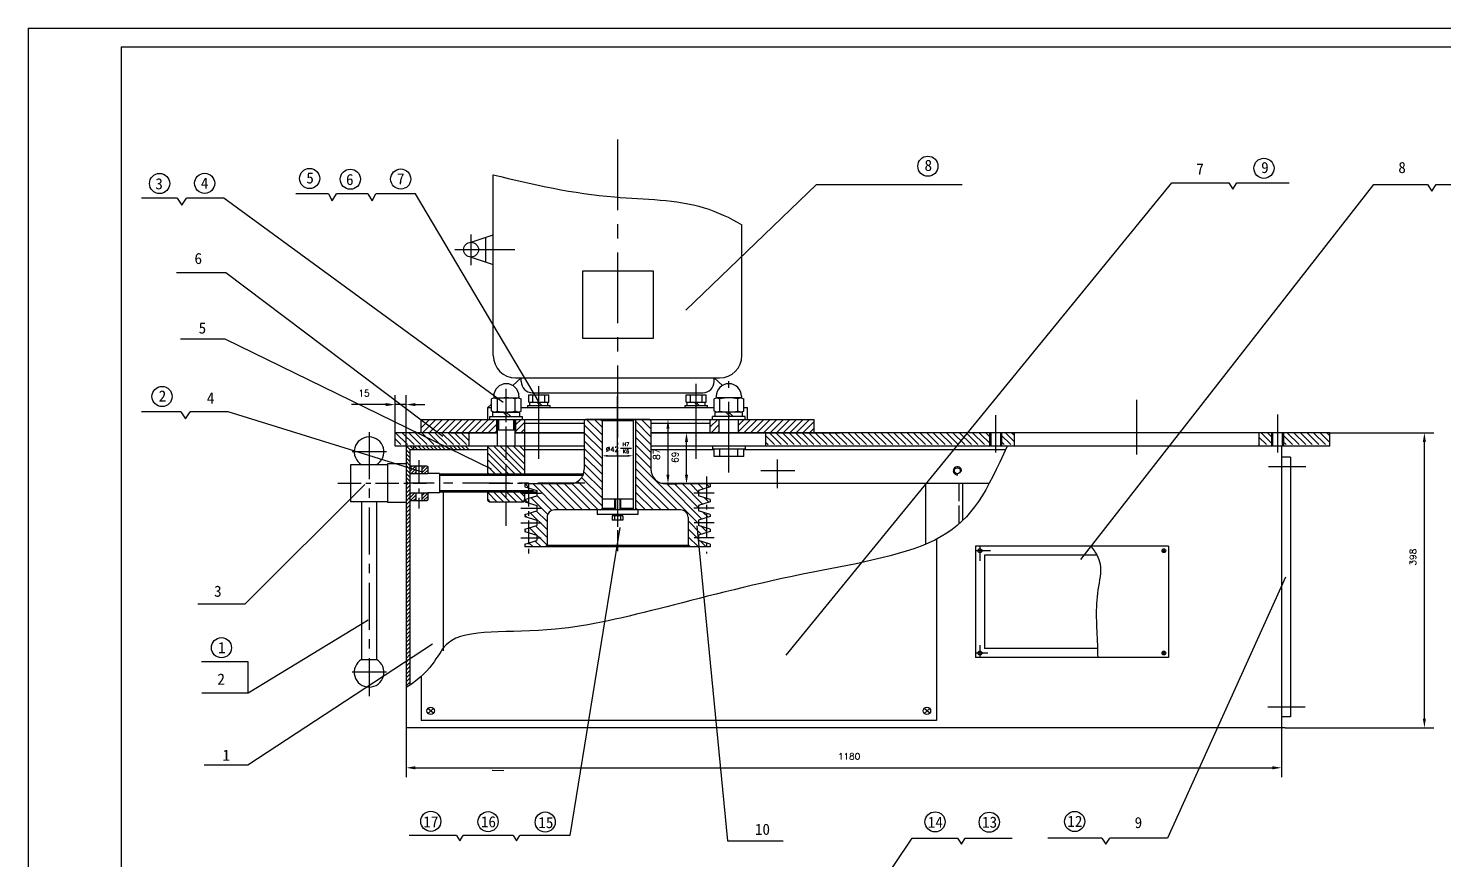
# Model space of a CAD drawing. Extents: x -1681 to 1289, y -1737 to 363.
# Drawn here: x -1681 to 227, y -758 to 363 of the extents above; entities that cross this region are included whole.
import ezdxf

# ---------------------------------------------------------------- set-up
doc = ezdxf.new("R2010")
doc.units = 0
doc.header["$MEASUREMENT"] = 0
doc.linetypes.add('ACAD_ISO02W100', pattern=[15, 12, -3])
doc.linetypes.add('CENTER', pattern=[50.8, 31.75, -6.35, 6.35, -6.35])
doc.layers.get('0').update_dxf_attribs({"linetype": 'CONTINUOUS'})
doc.layers.get('DEFPOINTS').update_dxf_attribs({"linetype": 'CONTINUOUS'})
doc.layers.add('SMPEN_THICK', color=7, linetype='CONTINUOUS')
doc.styles.get("Standard").update_dxf_attribs({"font": 'txt.shx', "height": 8.8})
doc.dimstyles.get("Standard").update_dxf_attribs({"dimscale": 5, "dimtxt": 4.5, "dimasz": 5.5, "dimexe": 4.25, "dimexo": 0.625, "dimgap": 2.2, "dimtad": 1, "dimdec": 4, "dimlfac": -1, "dimdsep": 46, "dimlunit": 6, "dimtxsty": 'Standard', "dimcen": 2.5, "dimclrd": 2, "dimclre": 2, "dimclrt": 2, "dimadec": 0, "dimazin": 0, "dimtfac": 1, "dimtdec": 4, "dimtmove": 0, "dimatfit": 3, "dimfxl": 1, "dimtolj": 1, "dimtzin": 0, "dimarcsym": 0})
pattern_1 = [(135, (0, 2), (-4.419417, -4.419417), [])]

# ---------------------------------------------------------------- blocks, each defined once
blk = doc.blocks.new('*D6')
at = {"color": 2, "lineweight": -2, "transparency": 16777216}
for p, q in [((73.7, -182.4), (213.8, -182.4)), ((201.3, -567.9), (201.3, -194.9)), ((13.7, -580.4), (213.8, -580.4))]:
    blk.add_line(p, q, dxfattribs=at)
at = {"color": 2, "transparency": 16777216}
for points in [[(199.2, -194.9), (203.3, -194.9), (201.3, -182.4)], [(199.2, -567.9), (203.3, -567.9), (201.3, -580.4)]]:
    blk.add_solid(points, dxfattribs=at)
at = {"layer": 'DEFPOINTS', "color": 0, "transparency": 16777216}
for p in [(73.7, -182.4), (201.3, -182.4), (13.7, -580.4)]:
    blk.add_point(p, dxfattribs=at)
at = {"color": 2, "transparency": 16777216, "insert": (185.9, -350.2), "char_height": 8.8, "attachment_point": 5, "rotation": 90}
blk.add_mtext('\\A1;398', dxfattribs=at)
blk = doc.blocks.new('*D8')
at = {"color": 2, "lineweight": -2, "transparency": 16777216}
for p, q in [((-761.3, -182.4), (-805.9, -182.4)), ((-793.4, -238.9), (-793.4, -194.9)), ((-761.3, -251.4), (-805.9, -251.4))]:
    blk.add_line(p, q, dxfattribs=at)
at = {"color": 2, "transparency": 16777216}
for points in [[(-795.5, -194.9), (-791.3, -194.9), (-793.4, -182.4)], [(-795.5, -238.9), (-791.3, -238.9), (-793.4, -251.4)]]:
    blk.add_solid(points, dxfattribs=at)
at = {"layer": 'DEFPOINTS', "color": 0, "transparency": 16777216}
for p in [(-793.4, -182.4), (-761.3, -182.4), (-761.3, -251.4)]:
    blk.add_point(p, dxfattribs=at)
at = {"color": 2, "transparency": 16777216, "insert": (-808.8, -215.4), "char_height": 8.8, "attachment_point": 5, "rotation": 90}
blk.add_mtext('\\A1;69', dxfattribs=at)
blk = doc.blocks.new('*D9')
at = {"color": 2, "lineweight": -2, "transparency": 16777216}
for p, q in [((-843.3, -164.4), (-805.9, -164.4)), ((-818.4, -176.9), (-818.4, -238.9)), ((-820, -251.4), (-805.9, -251.4))]:
    blk.add_line(p, q, dxfattribs=at)
at = {"color": 2, "transparency": 16777216}
for points in [[(-820.5, -176.9), (-816.4, -176.9), (-818.4, -164.4)], [(-820.5, -238.9), (-816.4, -238.9), (-818.4, -251.4)]]:
    blk.add_solid(points, dxfattribs=at)
at = {"layer": 'DEFPOINTS', "color": 0, "transparency": 16777216}
for p in [(-843.3, -164.4), (-820, -251.4), (-818.4, -251.4)]:
    blk.add_point(p, dxfattribs=at)
at = {"color": 2, "transparency": 16777216, "insert": (-833.8, -211.4), "char_height": 8.8, "attachment_point": 5, "rotation": 90}
blk.add_mtext('\\A1;87', dxfattribs=at)
blk = doc.blocks.new('*D10')
at = {"color": 2, "lineweight": -2, "transparency": 16777216}
for p, q in [((-1186.3, -200.4), (-1186.3, -131.9)), ((-1171.3, -200.4), (-1171.3, -131.9)), ((-1198.8, -144.4), (-1245.1, -144.4)), ((-1171.3, -144.4), (-1186.3, -144.4)), ((-1158.8, -144.4), (-1146.3, -144.4))]:
    blk.add_line(p, q, dxfattribs=at)
at = {"color": 2, "transparency": 16777216}
for points in [[(-1198.8, -142.3), (-1198.8, -146.5), (-1186.3, -144.4)], [(-1158.8, -142.3), (-1158.8, -146.5), (-1171.3, -144.4)]]:
    blk.add_solid(points, dxfattribs=at)
at = {"layer": 'DEFPOINTS', "color": 0, "transparency": 16777216}
for p in [(-1171.3, -144.4), (-1186.3, -200.4), (-1171.3, -200.4)]:
    blk.add_point(p, dxfattribs=at)
at = {"color": 2, "transparency": 16777216, "insert": (-1228.2, -129), "char_height": 8.8, "attachment_point": 5}
blk.add_mtext('\\A1;15', dxfattribs=at)
blk = doc.blocks.new('*D11')
at = {"color": 2, "lineweight": -2, "transparency": 16777216}
for p, q in [((-1171.3, -580.4), (-1171.3, -646.7)), ((8.7, -580.4), (8.7, -646.7)), ((-1158.8, -634.2), (-3.8, -634.2))]:
    blk.add_line(p, q, dxfattribs=at)
at = {"color": 2, "transparency": 16777216}
for points in [[(-1158.8, -632.1), (-1158.8, -636.3), (-1171.3, -634.2)], [(-3.8, -632.1), (-3.8, -636.3), (8.7, -634.2)]]:
    blk.add_solid(points, dxfattribs=at)
at = {"layer": 'DEFPOINTS', "color": 0, "transparency": 16777216}
for p in [(-1171.3, -580.4), (8.7, -580.4), (8.7, -634.2)]:
    blk.add_point(p, dxfattribs=at)
at = {"color": 2, "transparency": 16777216, "insert": (-574.2, -618.8), "char_height": 8.8, "attachment_point": 5}
blk.add_mtext('\\A1;1180', dxfattribs=at)

msp = doc.modelspace()

# ---------------------------------------------------------------- hatches: boundary and pattern name
h = msp.add_hatch()
h.set_pattern_fill('ANSI31', color=256, scale=50, style=0)
h.set_pattern_definition([(45, (0, 109.405), (-4.419417, 4.419417), [])])
h.paths.add_polyline_path([(-1128.44931, -182.4455), (-1151.31827, -165.21416), (-1151.31827, -182.4455)], flags=16)
h.paths.add_polyline_path([(-1049.31827, -182.4455), (-1049.31827, -164.4455), (-1151.31827, -164.4455), (-1151.31827, -165.21416), (-1128.44931, -182.4455)])
h.paths.add_polyline_path([(-1011.31827, -164.4455), (-1023.31827, -164.4455), (-1023.31827, -182.4455), (-1011.31827, -182.4455), (-1011.31827, -180.4455)])
h.paths.add_polyline_path([(-749.31827, -164.4455), (-761.31827, -164.4455), (-761.31827, -182.4455), (-749.31827, -182.4455)])
h.paths.add_polyline_path([(-723.31827, -164.4455), (-723.31827, -182.4455), (-621.31827, -182.4455), (-621.31827, -164.4455)])
h = msp.add_hatch()
h.set_pattern_fill('ANSI31', color=256, scale=50, angle=90, style=0)
h.set_pattern_definition(pattern_1)
h.paths.add_polyline_path([(-1153.95958, -182.4455), (-1186.31827, -182.4455), (-1186.31827, -198.4455), (-1120.90986, -198.4455)])
h.paths.add_polyline_path([(-1086.31827, -182.4455), (-1153.95958, -182.4455), (-1120.90986, -198.4455), (-1086.31827, -198.4455)])
h = msp.add_hatch()
h.set_pattern_fill('ANSI31', color=256, scale=50, angle=90, style=0)
h.set_pattern_definition(pattern_1)
h.paths.add_polyline_path([(-415.10673, -182.4455), (-686.31827, -182.4455), (-686.31827, -198.4455), (-428.21683, -198.4455)])
h.paths.add_polyline_path([(-384.31827, -182.4455), (-415.10673, -182.4455), (-428.21683, -198.4455), (-384.31827, -198.4455)])
h.paths.add_polyline_path([(-351.31827, -182.4455), (-368.31827, -182.4455), (-368.31827, -198.4455), (-351.31827, -198.4455)])
h.paths.add_polyline_path([(-368.31827, -182.4455), (-369.81827, -182.4455), (-369.81827, -198.4455), (-368.31827, -198.4455)])
h.paths.add_polyline_path([(-382.81827, -182.4455), (-384.31827, -182.4455), (-384.31827, -198.4455), (-382.81827, -198.4455)])
h = msp.add_hatch()
h.set_pattern_fill('ANSI31', color=256, scale=50, angle=90, style=0)
h.set_pattern_definition(pattern_1)
h.paths.add_polyline_path([(73.68173, -182.4455), (11.68173, -182.4455), (11.68173, -198.4455), (73.68173, -198.4455)])
h.paths.add_polyline_path([(-4.31827, -182.4455), (-21.31827, -182.4455), (-21.31827, -198.4455), (-4.31827, -198.4455)])
h.paths.add_polyline_path([(-2.81827, -182.4455), (-4.31827, -182.4455), (-4.31827, -198.4455), (-2.81827, -198.4455)])
h.paths.add_polyline_path([(11.68173, -182.4455), (10.18173, -182.4455), (10.18173, -198.4455), (11.68173, -198.4455)])
h = msp.add_hatch()
h.set_pattern_fill('ANSI31', color=256, scale=30, angle=90, style=0)
h.set_pattern_definition([(135, (75, 107.4053), (-2.65165, -2.65165), [])])
h.paths.add_polyline_path([(-1171.31827, -226.12035), (-1166.52532, -228.15255), (-1166.31827, -227.9455), (-1166.31827, -205.4455), (-1086.31827, -205.4455), (-1086.31827, -200.4455), (-1171.31827, -200.4455)])
h.paths.add_polyline_path([(-1166.31827, -228.24034), (-1171.31827, -226.12035), (-1171.31827, -250.4455), (-1166.31827, -250.4455)])
h = msp.add_hatch()
h.set_pattern_fill('ANSI31', color=256, scale=50, angle=90, style=0)
h.set_pattern_definition([(135, (0, 107.405), (-4.419417, -4.419417), [])])
h.paths.add_polyline_path([(-1036.31827, -200.4455), (-1061.31827, -200.4455), (-1061.31827, -212.45048), (-1061.31827, -238.4455), (-1036.31827, -238.4455)])
h.paths.add_polyline_path([(-1011.31827, -212.45048), (-1011.31827, -200.4455), (-1036.31827, -200.4455), (-1036.31827, -238.4455), (-1011.31827, -238.4455)])
h.paths.add_polyline_path([(-1011.31827, -262.4455), (-1036.31827, -262.4455), (-1036.31827, -269.14838), (-1036.31827, -275.4455), (-1013.31827, -275.4455), (-1011.31827, -273.4455), (-1011.31827, -271.4455)])
h.paths.add_polyline_path([(-1036.31827, -262.4455), (-1061.31827, -262.4455), (-1061.31827, -273.4455), (-1059.31827, -275.4455), (-1036.31827, -275.4455)])
h = msp.add_hatch()
h.set_pattern_fill('ANSI31', color=256, scale=30, style=0)
h.set_pattern_definition([(45, (75, 107.4053), (-2.65165, 2.65165), [])])
h.paths.add_polyline_path([(-1166.31827, -250.4455), (-1171.31827, -250.4455), (-1171.31827, -500.99866), (-1166.31827, -496.30788)])
edge = h.paths.add_edge_path()
edge.add_line((-1166.31827, -496.30788), (-1171.31827, -500.99866))
edge.add_line((-1171.31827, -500.99866), (-1171.31827, -525.95309))
edge.add_spline(control_points=[(-1171.31827, -525.95309), (-1169.61977, -524.88436), (-1167.95384, -523.8196), (-1166.31827, -522.75946)], knot_values=[1046.492396589, 1046.492396589, 1046.492396589, 1046.492396589, 1052.5677058187, 1052.5677058187, 1052.5677058187, 1052.5677058187], degree=3, periodic=0)
edge.add_line((-1166.31827, -522.75946), (-1166.31827, -496.30788))
at = {"layer": 'SMPEN_THICK'}
h = msp.add_hatch(dxfattribs=at)
h.set_pattern_fill('ANSI31', color=256, scale=60, angle=-90, style=0)
h.set_pattern_definition([(315, (-1372.63, 269.36), (5.3033, 5.3033), [])])
h.paths.add_polyline_path([(-801.31827, -286.4455, -0.4142135624), (-791.31827, -296.4455), (-791.31827, -336.4455), (-766.31827, -336.4455), (-766.31827, -330.91685), (-777.31827, -327.55381), (-777.31827, -320.33719), (-766.31827, -316.97416), (-766.31827, -310.91685), (-777.31827, -307.55381), (-777.31827, -300.33719), (-766.31827, -296.97416), (-766.31827, -290.91685), (-777.31827, -287.55381), (-777.31827, -280.33719), (-766.31827, -276.97416), (-766.31827, -270.91685), (-777.31827, -267.55381), (-777.31827, -260.33719), (-766.31827, -256.97416), (-766.31827, -251.4455), (-821.31827, -251.4455, -0.4142135624), (-841.31827, -231.4455), (-841.31827, -166.4455), (-843.31827, -164.4455), (-862.01827, -164.4455), (-862.01827, -286.4455)])
h.paths.add_polyline_path([(-909.31827, -286.4455), (-907.31827, -284.4455), (-907.31827, -166.4455), (-909.31827, -164.4455), (-929.31827, -164.4455), (-931.31827, -166.4455), (-931.31827, -231.4455, -0.4142135624), (-951.31827, -251.4455), (-1006.31827, -251.4455), (-1006.31827, -256.97416), (-995.31827, -260.33719), (-995.31827, -267.55381), (-1006.31827, -270.91685), (-1006.31827, -276.97416), (-995.31827, -280.33719), (-995.31827, -287.55381), (-1006.31827, -290.91685), (-1006.31827, -296.97416), (-995.31827, -300.33719), (-995.31827, -307.55381), (-1006.31827, -310.91685), (-1006.31827, -316.97416), (-995.31827, -320.33719), (-995.31827, -327.55381), (-1006.31827, -330.91685), (-1006.31827, -336.4455), (-981.31827, -336.4455), (-981.31827, -296.4455, -0.4142135624), (-971.31827, -286.4455)])
h.paths.add_polyline_path([(-761.31827, -336.4455), (-761.31827, -332.4455), (-766.31827, -330.91685), (-766.31827, -336.4455)])
h.paths.add_polyline_path([(-761.31827, -315.4455), (-761.31827, -312.4455), (-766.31827, -310.91685), (-766.31827, -316.97416)])
h.paths.add_polyline_path([(-761.31827, -295.4455), (-761.31827, -292.4455), (-766.31827, -290.91685), (-766.31827, -296.97416)])
h.paths.add_polyline_path([(-761.31827, -275.4455), (-761.31827, -272.4455), (-766.31827, -270.91685), (-766.31827, -276.97416)])
h.paths.add_polyline_path([(-761.31827, -255.4455), (-761.31827, -251.4455), (-766.31827, -251.4455), (-766.31827, -256.97416)])
h.paths.add_polyline_path([(-1006.31827, -336.4455), (-1006.31827, -330.91685), (-1011.31827, -332.4455), (-1011.31827, -336.4455)])
h.paths.add_polyline_path([(-1006.31827, -316.97416), (-1006.31827, -310.91685), (-1011.31827, -312.4455), (-1011.31827, -315.4455)])
h.paths.add_polyline_path([(-1006.31827, -296.97416), (-1006.31827, -290.91685), (-1011.31827, -292.4455), (-1011.31827, -295.4455)])
h.paths.add_polyline_path([(-1006.31827, -276.97416), (-1006.31827, -270.91685), (-1011.31827, -272.4455), (-1011.31827, -275.4455)])
h.paths.add_polyline_path([(-1006.31827, -256.97416), (-1006.31827, -251.4455), (-1011.31827, -251.4455), (-1011.31827, -255.4455)])
h = msp.add_hatch(dxfattribs=at)
h.set_pattern_fill('ANSI31', color=256, scale=25, style=0)
h.set_pattern_definition([(45, (-1545.742, -583.3204), (-2.209709, 2.209709), [])])
h.paths.add_polyline_path([(-1158.31827, -226.9455), (-1165.31827, -226.9455), (-1166.31827, -227.9455), (-1166.31827, -236.4455), (-1165.31827, -237.4455), (-1158.31827, -237.4455)])
h.paths.add_polyline_path([(-1142.31827, -227.9455), (-1143.31827, -226.9455), (-1150.31827, -226.9455), (-1150.31827, -237.4455), (-1143.31827, -237.4455), (-1142.31827, -236.4455)])
h.paths.add_polyline_path([(-1158.31827, -263.4455), (-1165.31827, -263.4455), (-1166.31827, -264.4455), (-1166.31827, -272.9455), (-1165.31827, -273.9455), (-1158.31827, -273.9455)])
h.paths.add_polyline_path([(-1142.31827, -264.4455), (-1143.31827, -263.4455), (-1150.31827, -263.4455), (-1150.31827, -273.9455), (-1143.31827, -273.9455), (-1142.31827, -272.9455)])

# ---------------------------------------------------------------- linework, layer by layer
at = {"color": 2}
for q in [(1289.31492, 363.02885), (-1680.68508, -1736.97115)]:
    msp.add_line((-1680.68508, 363.02885), q, dxfattribs=at)
at = {"color": 3}
for q in [(1264.31492, 338.02885), (-1555.68508, -1711.97115)]:
    msp.add_line((-1555.68508, 338.02885), q, dxfattribs=at)
at = {"color": 7, "linetype": 'CENTER', "ltscale": 3}
for p, q in [((-886.31827, 213.00611), (-886.31827, -214.49074)), ((-886.31827, -218.68276), (-886.31827, -309.08056))]:
    msp.add_line(p, q, dxfattribs=at)
at = {"color": 1}
for p, q in [((-659.0605, -482.1747), (-139.04011, 154.47526)), ((-1040.5186, -141.59543), (-1416.93855, 134.06388)), ((-991.48866, -142.00355), (-1158.6222, 139.83649)), ((-794.49367, -16.92655), (-618.35697, 152.15902)), ((-261.73985, -353.31138), (133.29653, 152.15902)), ((-1121.97829, -187.3213), (-1414.52441, 33.10682)), ((-1056.50734, -231.62399), (-1415.16293, -55.99196)), ((-1149.43553, -235.3986), (-1411.38616, -154.1318)), ((-1227.17804, -251.96051), (-1388.92806, -413.66687)), ((-883.06692, -310.006), (-950.69882, -725.71765)), ((-779.42159, -307.78131), (-738.09724, -732.7348)), ((14.16503, -377.23892), (-145.08921, -728.98214)), ((-1222.35684, -435.05972), (-1384.24702, -533.67923)), ((-1135.73795, -467.61878), (-1384.6943, -630.81692)), ((-665.03076, -990.62857), (-489.4331, -729.1653))]:
    msp.add_line(p, q, dxfattribs=at)
for p, q in [((-139.04011, 154.47526), (-62.39171, 154.47526)), ((-62.39171, 154.47526), (-56.93351, 146.29272)), ((-56.93351, 146.29272), (-51.35938, 154.47526)), ((-51.35938, 154.47526), (19.08145, 154.47526)), ((-1480.02607, 134.06388), (-1528.21574, 134.06388)), ((-1480.02607, 134.06388), (-1473.60913, 124.44407)), ((-1473.60913, 124.44407), (-1467.48387, 134.06388)), ((-1416.93855, 134.06388), (-1467.48387, 134.06388)), ((-1276.233, 139.83649), (-1319.93074, 139.83649)), ((-1276.233, 139.83649), (-1271.15322, 130.21667)), ((-1271.15322, 130.21667), (-1265.02795, 139.83649)), ((-1222.90166, 139.83649), (-1265.02795, 139.83649)), ((-1222.90166, 139.83649), (-1217.14758, 130.21667)), ((-1217.14758, 130.21667), (-1212.35946, 139.83649)), ((-1158.6222, 139.83649), (-1212.35946, 139.83649)), ((-618.35697, 152.15902), (-421.65344, 152.15902)), ((133.29653, 152.15902), (205.60454, 152.15902)), ((205.60454, 152.15902), (211.50154, 143.31868)), ((211.50154, 143.31868), (217.13049, 152.15902)), ((217.13049, 152.15902), (284.13518, 152.15902)), ((-1414.52441, 33.10682), (-1480.9418, 33.10682)), ((-1415.16293, -55.99196), (-1475.59142, -55.99196)), ((-992.38429, -217.35324), (-992.38429, -119.76145)), ((-780.25225, -217.35324), (-780.25225, -116.53875)), ((-1475.17589, -154.1318), (-1528.2337, -154.1318)), ((-1475.17589, -154.1318), (-1468.75895, -163.75162)), ((-1468.75895, -163.75162), (-1462.63369, -154.1318)), ((-1411.38616, -154.1318), (-1462.63369, -154.1318)), ((-1197.71657, -208.12499), (-1244.29906, -208.12499)), ((-882.37624, -202.98586), (-867.55574, -202.98586)), ((-671.31827, -218.46328), (-671.31827, -257.00873)), ((-1036.31827, -239.9455), (-1126.31827, -239.9455)), ((-932.40399, -239.9455), (-1036.31827, -239.9455)), ((-647.3007, -233.63991), (-693.28718, -233.63991)), ((-1061.31827, -260.9455), (-1126.31827, -260.9455)), ((-999.87029, -260.9455), (-1126.31827, -260.9455)), ((-1388.92806, -413.66687), (-1452.31053, -413.66687)), ((-1384.24702, -491.20937), (-1447.08317, -491.20937)), ((-1384.24702, -533.67923), (-1384.24702, -491.20937)), ((-1197.71657, -505.4455), (-1244.29906, -505.4455)), ((-1384.24702, -533.67923), (-1446.92266, -533.67923)), ((-1384.6943, -630.81692), (-1443.7912, -630.81692)), ((-1055.55489, -637.46887), (-1039.8576, -637.67146)), ((-1103.51973, -725.71765), (-1167.07067, -725.71765)), ((-1103.51973, -725.71765), (-1098.82384, -732.7574)), ((-1098.82384, -732.7574), (-1094.34139, -725.71765)), ((-1027.11019, -725.71765), (-1094.34139, -725.71765)), ((-1027.11019, -725.71765), (-1022.4143, -732.7574)), ((-1022.4143, -732.7574), (-1017.93185, -725.71765)), ((-950.69882, -725.71765), (-1017.93185, -725.71765)), ((-738.09724, -732.7348), (-663.0418, -732.7348)), ((-489.4331, -729.1653), (-428.0419, -729.1653)), ((-428.0419, -729.1653), (-422.70608, -737.16438)), ((-422.70608, -737.16438), (-417.6128, -729.1653)), ((-417.6128, -729.1653), (-354.3513, -729.1653)), ((-233.46534, -728.98214), (-306.39381, -728.98214)), ((-233.46534, -728.98214), (-228.03483, -737.12317)), ((-228.03483, -737.12317), (-222.85116, -728.98214)), ((-145.08921, -728.98214), (-222.85116, -728.98214))]:
    msp.add_line(p, q)
at = {"color": 4}
for p, q in [((-1048.31827, -200.4455), (-1048.31827, -164.4455)), ((-1024.31827, -200.4455), (-1024.31827, -164.4455)), ((-1048.31827, -178.4455), (-1024.31827, -178.4455)), ((-1011.31827, -192.45048), (-1011.31827, -180.4455)), ((-931.31827, -200.4455), (-1186.31827, -200.4455)), ((-1171.31827, -200.4455), (-1171.31827, -580.4455)), ((-1161.31827, -200.4455), (-1161.31827, -205.4455)), ((-1061.31827, -212.45048), (-1061.31827, -200.4455)), ((-1011.31827, -238.4455), (-1011.31827, -192.45048)), ((-26.31827, -200.4455), (-841.31827, -200.4455)), ((8.68173, -200.4455), (8.68173, -580.4455)), ((-1246.31827, -225.4455), (-1246.31827, -275.4455)), ((-1196.31827, -225.4455), (-1246.31827, -225.4455)), ((-1171.31827, -224.4455), (-1196.31827, -224.4455)), ((-1196.31827, -224.4455), (-1196.31827, -276.4455)), ((-1166.31827, -227.9455), (-1165.31827, -226.9455)), ((-1165.31827, -226.9455), (-1143.31827, -226.9455)), ((-1158.31827, -226.9455), (-1158.31827, -237.4455)), ((-1150.31827, -226.9455), (-1150.31827, -237.4455)), ((-1143.31827, -226.9455), (-1142.31827, -227.9455)), ((-1142.31827, -227.9455), (-1142.31827, -237.4455)), ((-1061.31827, -238.4455), (-1061.31827, -212.45048)), ((20.68173, -215.4455), (20.68173, -565.4455)), ((-1166.31827, -237.4455), (-1142.31827, -237.4455)), ((-1126.31827, -237.4455), (-1142.31827, -237.4455)), ((-1126.31827, -237.4455), (-1126.31827, -263.4455)), ((-1036.31827, -238.4455), (-1126.31827, -238.4455)), ((-931.95335, -238.4455), (-1036.31827, -238.4455)), ((-1166.31827, -263.4455), (-1142.31827, -263.4455)), ((-1158.31827, -263.4455), (-1158.31827, -273.9455)), ((-1150.31827, -263.4455), (-1150.31827, -273.9455)), ((-1126.31827, -263.4455), (-1142.31827, -263.4455)), ((-1142.31827, -263.4455), (-1142.31827, -272.9455)), ((-1036.31827, -262.4455), (-1126.31827, -262.4455)), ((-1121.31827, -262.4455), (-1121.31827, -476.28725)), ((-1061.31827, -273.4455), (-1061.31827, -262.4455)), ((-995.31827, -262.4455), (-1036.31827, -262.4455)), ((-1011.31827, -271.4455), (-1011.31827, -262.4455)), ((-831.41739, -250.63991), (-831.53357, -250.63991)), ((-385.21522, -250.63991), (-826.9374, -250.63991)), ((-471.31827, -250.63991), (-471.31827, -332.81528)), ((-421.31827, -250.63991), (-421.31827, -300.87144)), ((-1196.31827, -275.4455), (-1246.31827, -275.4455)), ((-1231.31827, -275.4455), (-1231.31827, -488.12499)), ((-1211.31827, -275.4455), (-1211.31827, -488.12499)), ((-1171.31827, -276.4455), (-1196.31827, -276.4455)), ((-1165.31827, -273.9455), (-1166.31827, -272.9455)), ((-1165.31827, -273.9455), (-1143.31827, -273.9455)), ((-1142.31827, -272.9455), (-1143.31827, -273.9455)), ((-1059.31827, -275.4455), (-1061.31827, -273.4455)), ((-1059.31827, -275.4455), (-1013.31827, -275.4455)), ((-1013.31827, -275.4455), (-1011.31827, -271.4455)), ((-1011.31827, -272.4455), (-1011.31827, -275.4455)), ((-456.31827, -325.85783), (-456.31827, -570.4455)), ((-403.81827, -335.4455), (-403.81827, -485.4455)), ((-148.13271, -343.29182), (-151.66557, -339.76101)), ((-151.54516, -343.24595), (-148.0131, -339.71595)), ((-143.81827, -335.4455), (-143.81827, -485.4455)), ((-391.81827, -347.4455), (-391.81827, -473.4455)), ((-1231.31827, -488.12499), (-1211.31827, -488.12499)), ((-148.13271, -481.29182), (-151.66557, -477.76101)), ((-151.54516, -481.24595), (-148.0131, -477.71595)), ((-1151.31827, -511.07088), (-1151.31827, -570.4455)), ((-1151.31827, -517.05775), (-1151.31827, -520.4455)), ((-456.31827, -570.4455), (-1151.31827, -570.4455)), ((-1134.58993, -560.75029), (-1142.16976, -554.25707)), ((-1141.98503, -560.9777), (-1134.59666, -554.1064)), ((-465.58993, -560.75029), (-473.16976, -554.25707)), ((-472.98503, -560.9777), (-465.59666, -554.1064)), ((20.68173, -565.4455), (8.68173, -565.4455)), ((13.68173, -580.4455), (-1171.31827, -580.4455))]:
    msp.add_line(p, q, dxfattribs=at)
at = {"color": 2, "linetype": 'ByBlock'}
for p, q in [((-865.31827, -166.4455), (-865.31827, -219.99993)), ((-907.31827, -197.95223), (-907.31827, -219.99993)), ((-899.71827, -213.49993), (-872.91827, -213.49993))]:
    msp.add_line(p, q, dxfattribs=at)
at = {"color": 7, "linetype": 'CENTER', "ltscale": 2}
for p, q in [((-1221.31827, -181.4503), (-1221.31827, -537.78088)), ((-930.41122, -250.4455), (-1171.31827, -250.4455))]:
    msp.add_line(p, q, dxfattribs=at)
at = {"color": 1, "linetype": 'ACAD_ISO02W100', "ltscale": 2}
msp.add_line((-426.31827, -250.63991), (-426.31827, -305.51923), dxfattribs=at)
for centre in [(-1301.45366, 160.43151), (-1246.58159, 159.46187), (-1178.66658, 159.72828), (-468.00649, 177.01685), (-14.99892, 174.25161), (-1503.69601, 153.68926), (-1442.97789, 153.95568), (-1500.39655, -133.53678), (-1420.32623, -472.26343), (-1138.12967, -706.38313), (-1060.92995, -706.92988), (-983.89508, -707.36679), (-458.38542, -707.14731), (-385.27476, -707.60328), (-270.17468, -706.65357)]:
    msp.add_circle(centre, 13.57774)
at = {"color": 4}
for centre, radius in [((-428.31827, -233.63991), 4), ((-397.81827, -341.4455), 2.5), ((-149.81827, -341.4455), 2.5), ((-397.81827, -479.4455), 2.5), ((-149.81827, -479.4455), 2.5), ((-1138.31827, -557.4455), 5), ((-469.31827, -557.4455), 5)]:
    msp.add_circle(centre, radius, dxfattribs=at)
for centre, start, end in [((-1221.31827, -208.12499), 300, 240), ((-1221.31827, -505.4455), 120, 60)]:
    msp.add_arc(centre, 20, start, end, dxfattribs=at)
msp.add_arc((-428.31827, -233.63991), 5.5, 350.59065984, 275.76252418)
for points, knots in [([(-1053.81827, 165.49799), (-1000.1551, 152.20969), (-906.71108, 131.43212), (-788.05188, 132.83679), (-735.17732, 107.64062), (-718.81827, 98.08969)], [35.2548659822, 35.2548659822, 35.2548659822, 35.2548659822, 201.3866517251, 322.7767420503, 379.5982878818, 379.5982878818, 379.5982878818, 379.5982878818]), ([(-361.1428, -200.4455), (-388.49754, -260.73016), (-427.36114, -336.88493), (-737.53622, -386.24339), (-948.90159, -464.61851), (-1125.98668, -441.03818), (-1131.77046, -501.06905), (-1171.31827, -525.95309)], [84.2170389927, 84.2170389927, 84.2170389927, 84.2170389927, 211.7988144413, 343.1116970624, 679.0697918628, 911.1108330549, 1052.5677058187, 1052.5677058187, 1052.5677058187, 1052.5677058187]), ([(-248.07584, -335.4455), (-242.41964, -343.10161), (-231.41119, -360.89161), (-243.74118, -407.8296), (-239.96102, -449.27583), (-239.19332, -479.70032), (-239.09248, -485.4455)], [9.1815226311, 9.1815226311, 9.1815226311, 9.1815226311, 36.4637964189, 71.1647356206, 145.3731510312, 162.6171324901, 162.6171324901, 162.6171324901, 162.6171324901])]:
    msp.add_open_spline(points, degree=3, knots=knots)
at = {"color": 2, "linetype": 'ByBlock'}
for points in [[(-899.71827, -212.23326), (-899.71827, -214.7666), (-907.31827, -213.49993)], [(-872.91827, -212.23326), (-872.91827, -214.7666), (-865.31827, -213.49993)]]:
    msp.add_solid(points, dxfattribs=at)
at = {"layer": 'DEFPOINTS', "color": 0, "linetype": 'ByBlock'}
for p in [(-907.31827, -166.4455), (-865.31827, -166.4455), (-865.31827, -166.4455), (-376.31827, -182.4455), (3.68173, -182.4455), (-907.31827, -197.95223), (-384.31827, -200.4455), (-368.31827, -200.4455), (-865.31827, -213.49993), (-777.31827, -320.33719), (-761.31827, -315.4455), (-777.31827, -327.55381), (-761.31827, -332.4455)]:
    msp.add_point(p, dxfattribs=at)
at = {"layer": 'SMPEN_THICK', "color": 4}
for p, q in [((-1053.81827, -78.4455), (-1053.81827, 165.49799)), ((-718.81827, -78.4455), (-718.81827, 98.08969)), ((-1083.81827, 74.5545), (-1053.81827, 84.5545)), ((-1063.81827, 47.88783), (-1063.81827, 81.22116)), ((-1083.81827, 54.5545), (-1053.81827, 44.5545)), ((-1027.70486, -118.56691), (-1016.31827, -108.4455)), ((-1023.81827, -108.4455), (-748.81827, -108.4455)), ((-1016.31827, -113.4455), (-1016.31827, -108.4455)), ((-756.31827, -113.4455), (-756.31827, -108.4455)), ((-744.93169, -118.56691), (-756.31827, -108.4455)), ((-1053.31827, -133.22328), (-1053.31827, -135.71345)), ((-1019.31827, -133.22328), (-1019.31827, -135.71345)), ((-1005.88429, -131.3455), (-978.88429, -131.3455)), ((-1005.88429, -141.3455), (-1005.88429, -131.3455)), ((-1001.31827, -128.4455), (-771.31827, -128.4455)), ((-1000.38429, -141.3455), (-1000.38429, -131.3455)), ((-984.38429, -141.3455), (-984.38429, -131.3455)), ((-978.88429, -141.3455), (-978.88429, -131.3455)), ((-793.75225, -141.3455), (-793.75225, -131.3455)), ((-793.75225, -131.3455), (-766.75225, -131.3455)), ((-788.25225, -141.3455), (-788.25225, -131.3455)), ((-772.25225, -141.3455), (-772.25225, -131.3455)), ((-766.75225, -141.3455), (-766.75225, -131.3455)), ((-753.31827, -133.22328), (-753.31827, -135.71345)), ((-719.31827, -133.22328), (-719.31827, -135.71345)), ((-1061.31827, -148.4455), (-1056.31827, -144.00106)), ((-1061.31827, -148.4455), (-1056.31827, -148.4455)), ((-1061.31827, -164.4455), (-1061.31827, -148.4455)), ((-1052.31827, -135.4455), (-1056.31827, -136.5173)), ((-1056.31827, -153.37371), (-1056.31827, -136.5173)), ((-1053.31827, -135.4455), (-1019.31827, -135.4455)), ((-1052.31827, -135.4455), (-1048.31827, -136.5173)), ((-1048.31827, -153.37371), (-1048.31827, -136.5173)), ((-1020.31827, -135.4455), (-1024.31827, -136.5173)), ((-1024.31827, -153.37371), (-1024.31827, -136.5173)), ((-1020.31827, -135.4455), (-1016.31827, -136.5173)), ((-1016.31827, -153.37371), (-1016.31827, -136.5173)), ((-1016.31827, -148.4455), (-756.31827, -148.4455)), ((-1007.38429, -145.4455), (-977.38429, -145.4455)), ((-1007.38429, -148.4455), (-1007.38429, -145.4455)), ((-1005.88429, -141.3455), (-978.88429, -141.3455)), ((-1004.58429, -145.4455), (-1004.58429, -141.3455)), ((-995.1994, -141.3455), (-991.1381, -145.4455)), ((-992.38429, -141.3455), (-988.323, -145.4455)), ((-980.18429, -145.4455), (-980.18429, -141.3455)), ((-977.38429, -148.4455), (-977.38429, -145.4455)), ((-795.25225, -145.4455), (-765.25225, -145.4455)), ((-795.25225, -148.4455), (-795.25225, -145.4455)), ((-793.75225, -141.3455), (-766.75225, -141.3455)), ((-792.45225, -145.4455), (-792.45225, -141.3455)), ((-783.08058, -141.3455), (-778.98088, -145.4455)), ((-780.25225, -141.3455), (-776.15256, -145.4455)), ((-768.05225, -145.4455), (-768.05225, -141.3455)), ((-765.25225, -148.4455), (-765.25225, -145.4455)), ((-752.31827, -135.4455), (-756.31827, -136.5173)), ((-756.31827, -153.37371), (-756.31827, -136.5173)), ((-719.31827, -135.4455), (-753.31827, -135.4455)), ((-752.31827, -135.4455), (-748.31827, -136.5173)), ((-748.31827, -153.37371), (-748.31827, -136.5173)), ((-720.31827, -135.4455), (-724.31827, -136.5173)), ((-724.31827, -153.37371), (-724.31827, -136.5173)), ((-720.31827, -135.4455), (-716.31827, -136.5173)), ((-716.31827, -153.37371), (-716.31827, -136.5173)), ((-716.31827, -148.4455), (-711.31827, -148.4455)), ((-711.31827, -164.4455), (-711.31827, -148.4455)), ((-1151.31827, -164.4455), (-621.31827, -164.4455)), ((-1151.31827, -182.4455), (-1151.31827, -164.4455)), ((-1058.31827, -160.4455), (-1014.31827, -160.4455)), ((-1058.31827, -164.4455), (-1058.31827, -160.4455)), ((-1052.31827, -154.4455), (-1056.31827, -153.37371)), ((-1054.56827, -160.4455), (-1054.56827, -154.4455)), ((-1054.56827, -154.4455), (-1018.06827, -154.4455)), ((-1052.31827, -154.4455), (-1048.31827, -153.37371)), ((-1049.31827, -182.4455), (-1049.31827, -164.4455)), ((-1034.58672, -160.46765), (-1040.53496, -154.4455)), ((-1030.37004, -160.46765), (-1036.31827, -154.4455)), ((-1020.31827, -154.4455), (-1024.31827, -153.37371)), ((-1023.31827, -182.4455), (-1023.31827, -164.4455)), ((-1020.31827, -154.4455), (-1016.31827, -153.37371)), ((-1018.06827, -160.4455), (-1018.06827, -154.4455)), ((-1014.31827, -164.4455), (-1014.31827, -160.4455)), ((-1011.31827, -182.4455), (-1011.31827, -164.4455)), ((-1011.31827, -169.4455), (-931.31827, -169.4455)), ((-929.31827, -164.4455), (-931.31827, -166.4455)), ((-931.31827, -166.4455), (-931.31827, -231.4455)), ((-907.31827, -164.4455), (-929.31827, -164.4455)), ((-909.31827, -164.4455), (-907.31827, -166.4455)), ((-907.31827, -164.4455), (-907.31827, -271.4455)), ((-843.31827, -164.4455), (-907.31827, -164.4455)), ((-907.31827, -166.4455), (-907.31827, -284.4455)), ((-865.31827, -166.4455), (-907.31827, -166.4455)), ((-865.31827, -164.4455), (-865.31827, -271.4455)), ((-863.31827, -164.4455), (-865.31827, -166.4455)), ((-865.31827, -166.4455), (-865.31827, -284.4455)), ((-862.01827, -164.4455), (-862.01827, -286.4455)), ((-843.31827, -164.4455), (-841.31827, -166.4455)), ((-841.31827, -166.4455), (-841.31827, -231.4455)), ((-841.31827, -169.4455), (-761.31827, -169.4455)), ((-761.31827, -182.4455), (-761.31827, -164.4455)), ((-758.31827, -164.4455), (-758.31827, -160.4455)), ((-714.31827, -160.4455), (-758.31827, -160.4455)), ((-752.31827, -154.4455), (-756.31827, -153.37371)), ((-718.06827, -154.4455), (-754.56827, -154.4455)), ((-754.56827, -160.4455), (-754.56827, -154.4455)), ((-752.31827, -154.4455), (-748.31827, -153.37371)), ((-749.31827, -182.4455), (-749.31827, -164.4455)), ((-740.53241, -154.4455), (-734.6133, -160.4455)), ((-736.31827, -154.4455), (-730.39916, -160.4455)), ((-720.31827, -154.4455), (-724.31827, -153.37371)), ((-723.31827, -182.4455), (-723.31827, -164.4455)), ((-720.31827, -154.4455), (-716.31827, -153.37371)), ((-718.06827, -160.4455), (-718.06827, -154.4455)), ((-714.31827, -164.4455), (-714.31827, -160.4455)), ((-621.31827, -182.4455), (-621.31827, -164.4455)), ((-1186.31827, -200.4455), (-1186.31827, -182.4455)), ((-1048.31827, -182.4455), (-1186.31827, -182.4455)), ((-1111.31827, -182.4455), (-1049.31827, -182.4455)), ((-1086.31827, -200.4455), (-1086.31827, -182.4455)), ((-931.31827, -182.4455), (-1024.31827, -182.4455)), ((-1023.31827, -182.4455), (-931.31827, -182.4455)), ((73.68173, -182.4455), (-841.31827, -182.4455)), ((-841.31827, -182.4455), (-586.31827, -182.4455)), ((-686.31827, -200.4455), (-686.31827, -182.4455)), ((-382.81827, -200.4455), (-382.81827, -182.4455)), ((-369.81827, -200.4455), (-369.81827, -182.4455)), ((-351.31827, -200.4455), (-351.31827, -182.4455)), ((-21.31827, -200.4455), (-21.31827, -182.4455)), ((-2.81827, -200.4455), (-2.81827, -182.4455)), ((10.18173, -200.4455), (10.18173, -182.4455)), ((73.68173, -200.4455), (73.68173, -182.4455)), ((-1166.31827, -205.4455), (-1166.31827, -522.99758)), ((-1061.31827, -205.4455), (-1166.31827, -205.4455)), ((-931.31827, -205.4455), (-1011.31827, -205.4455)), ((73.68173, -200.4455), (-841.31827, -200.4455)), ((-756.31827, -205.4455), (-841.31827, -205.4455)), ((-758.31827, -200.4455), (-758.31827, -204.4455)), ((-714.31827, -204.4455), (-758.31827, -204.4455)), ((-756.31827, -214.6455), (-756.31827, -204.4455)), ((-748.31827, -214.6455), (-748.31827, -204.4455)), ((-724.31827, -214.6455), (-724.31827, -204.4455)), ((-716.31827, -214.6455), (-716.31827, -204.4455)), ((-363.41705, -205.4455), (-716.31827, -205.4455)), ((-714.31827, -200.4455), (-714.31827, -204.4455)), ((-716.31827, -214.6455), (-756.31827, -214.6455)), ((20.68173, -215.4455), (8.68173, -215.4455)), ((-1166.31827, -250.4455), (-1171.31827, -250.4455)), ((-951.31827, -251.4455), (-1011.31827, -251.4455)), ((-1011.31827, -251.4455), (-1011.31827, -255.4455)), ((-1011.31827, -255.4455), (-995.31827, -260.33719)), ((-995.31827, -260.33719), (-995.31827, -267.55381)), ((-761.31827, -251.4455), (-821.31827, -251.4455)), ((-761.31827, -255.4455), (-777.31827, -260.33719)), ((-777.31827, -260.33719), (-777.31827, -267.55381)), ((-761.31827, -251.4455), (-761.31827, -255.4455)), ((-1011.31827, -272.4455), (-995.31827, -267.55381)), ((-1011.31827, -275.4455), (-995.31827, -280.33719)), ((-995.31827, -280.33719), (-995.31827, -287.55381)), ((-909.31827, -286.4455), (-907.31827, -284.4455)), ((-907.31827, -271.4455), (-886.31827, -271.4455)), ((-890.31827, -284.4455), (-907.31827, -284.4455)), ((-890.31827, -271.4455), (-890.31827, -286.4455)), ((-886.31827, -271.4455), (-865.31827, -271.4455)), ((-882.31827, -271.4455), (-882.31827, -286.4455)), ((-865.31827, -284.4455), (-882.31827, -284.4455)), ((-863.31827, -286.4455), (-865.31827, -284.4455)), ((-761.31827, -272.4455), (-777.31827, -267.55381)), ((-761.31827, -275.4455), (-777.31827, -280.33719)), ((-777.31827, -280.33719), (-777.31827, -287.55381)), ((-761.31827, -272.4455), (-761.31827, -275.4455)), ((-1011.31827, -292.4455), (-995.31827, -287.55381)), ((-1011.31827, -292.4455), (-1011.31827, -295.4455)), ((-1011.31827, -295.4455), (-995.31827, -300.33719)), ((-995.31827, -300.33719), (-995.31827, -307.55381)), ((-981.31827, -296.4455), (-981.31827, -334.4455)), ((-886.31827, -286.4455), (-971.31827, -286.4455)), ((-913.81827, -286.4455), (-913.81827, -292.4455)), ((-858.81827, -292.4455), (-913.81827, -292.4455)), ((-893.51827, -294.5455), (-893.51827, -300.4455)), ((-879.11827, -294.5455), (-893.51827, -294.5455)), ((-879.11827, -300.4455), (-893.51827, -300.4455)), ((-892.46827, -292.4455), (-892.46827, -294.5455)), ((-890.31827, -294.5455), (-890.31827, -300.4455)), ((-887.80755, -292.4455), (-885.69526, -294.5455)), ((-801.31827, -286.4455), (-886.31827, -286.4455)), ((-886.31827, -292.4455), (-884.20598, -294.5455)), ((-882.31827, -294.5455), (-882.31827, -300.4455)), ((-880.16827, -292.4455), (-880.16827, -294.5455)), ((-879.11827, -294.5455), (-879.11827, -300.4455)), ((-858.81827, -286.4455), (-858.81827, -292.4455)), ((-791.31827, -296.4455), (-791.31827, -334.4455)), ((-761.31827, -292.4455), (-777.31827, -287.55381)), ((-761.31827, -295.4455), (-777.31827, -300.33719)), ((-777.31827, -300.33719), (-777.31827, -307.55381)), ((-761.31827, -292.4455), (-761.31827, -295.4455)), ((-1011.31827, -312.4455), (-995.31827, -307.55381)), ((-1011.31827, -312.4455), (-1011.31827, -315.4455)), ((-1011.31827, -315.4455), (-995.31827, -320.33719)), ((-995.31827, -320.33719), (-995.31827, -327.55381)), ((-761.31827, -312.4455), (-777.31827, -307.55381)), ((-761.31827, -315.4455), (-777.31827, -320.33719)), ((-777.31827, -320.33719), (-777.31827, -327.55381)), ((-761.31827, -312.4455), (-761.31827, -315.4455)), ((-1011.31827, -332.4455), (-995.31827, -327.55381)), ((-1011.31827, -332.4455), (-1011.31827, -336.4455)), ((-761.31827, -336.4455), (-1011.31827, -336.4455)), ((-981.31827, -334.4455), (-983.31827, -336.4455)), ((-791.31827, -334.4455), (-981.31827, -334.4455)), ((-791.31827, -334.4455), (-789.31827, -336.4455)), ((-761.31827, -332.4455), (-777.31827, -327.55381)), ((-761.31827, -332.4455), (-761.31827, -336.4455)), ((-143.81827, -335.4455), (-403.81827, -335.4455)), ((-240.33117, -347.4455), (-391.81827, -347.4455)), ((-239.37625, -473.4455), (-391.81827, -473.4455)), ((-143.81827, -485.4455), (-403.81827, -485.4455))]:
    msp.add_line(p, q, dxfattribs=at)
at = {"layer": 'SMPEN_THICK', "linetype": 'CENTER', "ltscale": 3}
for p, q in [((-1083.81827, 43.51363), (-1083.81827, 84.90461)), ((-1105.72972, 64.5545), (-1025.01497, 64.5545)), ((-736.31827, -236.0847), (-736.31827, -112.89695)), ((-736.31827, -236.0847), (-736.31827, -112.89695)), ((-886.31827, -213.70353), (-886.31827, -133.92619))]:
    msp.add_line(p, q, dxfattribs=at)
at = {"layer": 'SMPEN_THICK', "linetype": 'CENTER'}
for p, q in [((-1036.31827, -307.74683), (-1036.31827, -118.69687)), ((-1036.31827, -269.14838), (-1036.31827, -118.69687)), ((-886.31827, -157.22162), (-886.31827, -198.70994)), ((-1154.31827, -219.26677), (-1154.31827, -284.70803)), ((-886.31827, -212.02516), (-886.31827, -342.08874)), ((-766.31827, -241.56188), (-766.31827, -345.01047)), ((-1263.57065, -250.4455), (-1144.01503, -250.4455)), ((-1059.31827, -250.4455), (-1013.31827, -250.4455)), ((-1016.68599, -263.9455), (-988.97317, -263.9455)), ((-1006.31827, -250.1256), (-1006.31827, -345.01047)), ((-755.95055, -263.9455), (-783.66337, -263.9455)), ((-1016.68599, -283.9455), (-988.97317, -283.9455)), ((-755.95055, -283.9455), (-783.66337, -283.9455)), ((-1016.68599, -303.9455), (-989.50253, -303.9455)), ((-755.95055, -303.9455), (-783.13401, -303.9455)), ((-1016.68599, -323.9455), (-989.50253, -323.9455)), ((-755.95055, -323.9455), (-783.13401, -323.9455))]:
    msp.add_line(p, q, dxfattribs=at)
at = {"layer": 'SMPEN_THICK', "linetype": 'CENTER', "ltscale": 4}
for p, q in [((-186.31827, -211.64071), (-186.31827, -138.01958)), ((-376.31827, -209.18532), (-376.31827, -158.64138)), ((3.68173, -209.18532), (3.68173, -157.99185)), ((-384.31827, -200.4455), (-384.31827, -182.4455)), ((-368.31827, -200.4455), (-368.31827, -182.4455)), ((-4.31827, -200.4455), (-4.31827, -182.4455)), ((11.68173, -200.4455), (11.68173, -182.4455)), ((41.61289, -228.4455), (-8.76091, -228.4455)), ((-383.74618, -341.4455), (-403.81827, -341.4455)), ((-397.81827, -335.4455), (-397.81827, -354.95097)), ((-397.81827, -468.90561), (-397.81827, -485.4455)), ((-387.29087, -479.4455), (-403.81827, -479.4455)), ((40.45005, -552.4455), (-9.92375, -552.4455))]:
    msp.add_line(p, q, dxfattribs=at)
at = {"layer": 'SMPEN_THICK'}
for p, q in [((-1046.31827, -178.4455), (-1046.31827, -164.4455)), ((-1026.31827, -178.4455), (-1026.31827, -164.4455)), ((-889.31827, -271.4455), (-889.31827, -286.4455)), ((-883.31827, -271.4455), (-883.31827, -286.4455))]:
    msp.add_line(p, q, dxfattribs=at)
at = {"layer": 'SMPEN_THICK', "color": 4}
msp.add_lwpolyline([(-933.56992, -54.82473), (-838.0944, -54.82473), (-838.0944, 35.46717), (-933.56992, 35.46717)], close=True, dxfattribs=at)
msp.add_circle((-1083.81827, 64.5545), 10, dxfattribs=at)
for centre, radius, start, end in [((-1023.81827, -78.4455), 30, 180, 270), ((-748.81827, -78.4455), 30, 270, 0), ((-1001.31827, -113.4455), 15, 180, 270), ((-771.31827, -113.4455), 15, 270, 0), ((-1036.31827, -133.22328), 17, 360, 180), ((-736.31827, -133.22328), 17, 360, 180), ((-1036.31827, -203.15831), 67.71281, 79.79218128, 100.20781872), ((-736.31827, -203.15831), 67.71281, 79.79218128, 100.20781872), ((-1036.31827, -86.73269), 67.71281, 259.79218128, 280.20781872), ((-736.31827, -86.73269), 67.71281, 259.79218128, 280.20781872), ((-951.31827, -231.4455), 20, 270, 0), ((-821.31827, -231.4455), 20, 180, 270), ((-971.31827, -296.4455), 10, 90, 180), ((-801.31827, -296.4455), 10, 0, 90)]:
    msp.add_arc(centre, radius, start, end, dxfattribs=at)
msp.add_point((-886.31827, -133.92619), dxfattribs=at)

# ---------------------------------------------------------------- texts
at = {"color": 2, "linetype": 'ByBlock', "attachment_point": 5}
for s, insert, char_height in [('\\f仿宋_GB2312|b0|i0|c134|p49;8', (-467.48222, 178.10224), 15), ('\\f仿宋_GB2312|b0|i0|c134|p49;7', (-101.12553, 173.1859), 15), ('\\f仿宋_GB2312|b0|i0|c134|p49;9', (-13.69697, 175.15244), 15), ('\\f仿宋_GB2312|b0|i0|c134|p49;8', (171.24492, 175.15244), 15), ('\\f仿宋_GB2312|b0|i0|c134|p49;3', (-1504.39588, 153.21406), 15), ('\\f仿宋_GB2312|b0|i0|c134|p49;4', (-1442.90553, 154.284), 15), ('\\f仿宋_GB2312|b0|i0|c134|p49;5', (-1300.84661, 161.13404), 15), ('\\f仿宋_GB2312|b0|i0|c134|p49;6', (-1247.28146, 158.98666), 15), ('\\f仿宋_GB2312|b0|i0|c134|p49;7', (-1178.59422, 160.0566), 15), ('\\f仿宋_GB2312|b0|i0|c134|p49;6', (-1451.5603, 52.50642), 15), ('\\f仿宋_GB2312|b0|i0|c134|p49;5', (-1446.00393, -41.27305), 15), ('\\f仿宋_GB2312|b0|i0|c134|p49;2', (-1499.7895, -132.83425), 15), ('\\f仿宋_GB2312|b0|i0|c134|p49;4', (-1434.93459, -135.63829), 15), ('\\A1;∅42', (-893.37565, -204.57306), 6.8), ('H7', (-875.02646, -197.98995), 5), ('K6', (-875.02646, -207.6295), 5), ('\\f仿宋_GB2312|b0|i0|c134|p49;3', (-1425.23164, -396.19903), 15), ('\\f仿宋_GB2312|b0|i0|c134|p49;1', (-1419.84728, -472.13999), 15), ('\\f仿宋_GB2312|b0|i0|c134|p49;2', (-1420.67418, -514.62414), 15), ('\\f仿宋_GB2312|b0|i0|c134|p49;1', (-1413.83799, -617.1074), 15), ('\\f仿宋_GB2312|b0|i0|c134|p49;17', (-1138.02154, -707.11013), 15), ('\\f仿宋_GB2312|b0|i0|c134|p49;16', (-1060.42542, -707.11013), 15), ('\\f仿宋_GB2312|b0|i0|c134|p49;15', (-982.97741, -708.20364), 15), ('\\f仿宋_GB2312|b0|i0|c134|p49;14', (-457.96099, -707.65968), 15), ('\\f仿宋_GB2312|b0|i0|c134|p49;13', (-384.87019, -707.65968), 15), ('\\f仿宋_GB2312|b0|i0|c134|p49;12', (-269.86102, -706.34954), 15), ('\\f仿宋_GB2312|b0|i0|c134|p49;9', (-184.23708, -708.20364), 15), ('\\f仿宋_GB2312|b0|i0|c134|p49;10', (-691.05221, -717.28099), 15)]:
    msp.add_mtext(s, dxfattribs=dict(at, insert=insert, char_height=char_height))

# ---------------------------------------------------------------- dimensions: what is measured, and where the dimension line sits
for base, p1, p2, picture, middle in [((-1171.31827, -144.3723), (-1186.31827, -200.4455), (-1171.31827, -200.4455), '*D10', (-1228.18494, -144.3723)), ((8.68173, -634.20823), (-1171.31827, -580.4455), (8.68173, -580.4455), '*D11', (-574.24792, -634.20823))]:
    dim = msp.add_linear_dim(base=base, p1=p1, p2=p2, dimstyle='Standard', override={"dimtxt": 3.5, "dimasz": 2.5, "dimexe": 2.5, "dimexo": 0, "dimlunit": 2, "dimtfac": 5, "dimatfit": 1, "dimtzin": 8})
    dim.commit()
    dim.dimension.update_dxf_attribs({"geometry": picture, "text_midpoint": middle, "dimtype": 160})
for base, p1, p2, picture, middle in [((-818.43556, -251.4455), (-843.31827, -164.4455), (-820.0052, -251.4455), '*D9', (-818.43556, -211.35509)), ((-793.40272, -182.4455), (-761.31827, -251.4455), (-761.31827, -182.4455), '*D8', (-793.40272, -215.35705)), ((201.26101, -182.4455), (13.68173, -580.4455), (73.68173, -182.4455), '*D6', (201.26101, -350.19617))]:
    dim = msp.add_linear_dim(base=base, p1=p1, p2=p2, angle=90, dimstyle='Standard', override={"dimtxt": 3.5, "dimasz": 2.5, "dimexe": 2.5, "dimexo": 0, "dimlunit": 2, "dimtfac": 5, "dimatfit": 1, "dimtzin": 8})
    dim.commit()
    dim.dimension.update_dxf_attribs({"geometry": picture, "text_midpoint": middle, "dimtype": 160})

doc.saveas('drawing.dxf')
